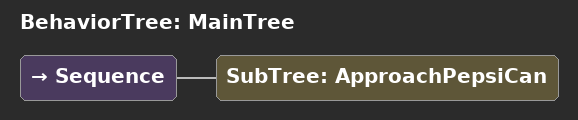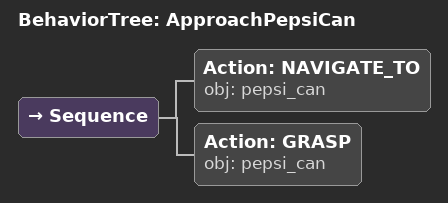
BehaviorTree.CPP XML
<root main_tree_to_execute="MainTree">
  <BehaviorTree ID="MainTree">
    <Sequence>
      <!-- Execute subtree ApproachPepsiCan -->
      <SubTree ID="ApproachPepsiCan" />
    </Sequence>
  </BehaviorTree>
  <!-- Subtree definition ApproachPepsiCan -->
  <BehaviorTree ID="ApproachPepsiCan">
    <Sequence>
      <!-- Navigate to pepsi_can -->
      <Action ID="NAVIGATE_TO" obj="pepsi_can" />
      <!-- Grasp pepsi_can -->
      <Action ID="GRASP" obj="pepsi_can" />
    </Sequence>
  </BehaviorTree>
</root>
